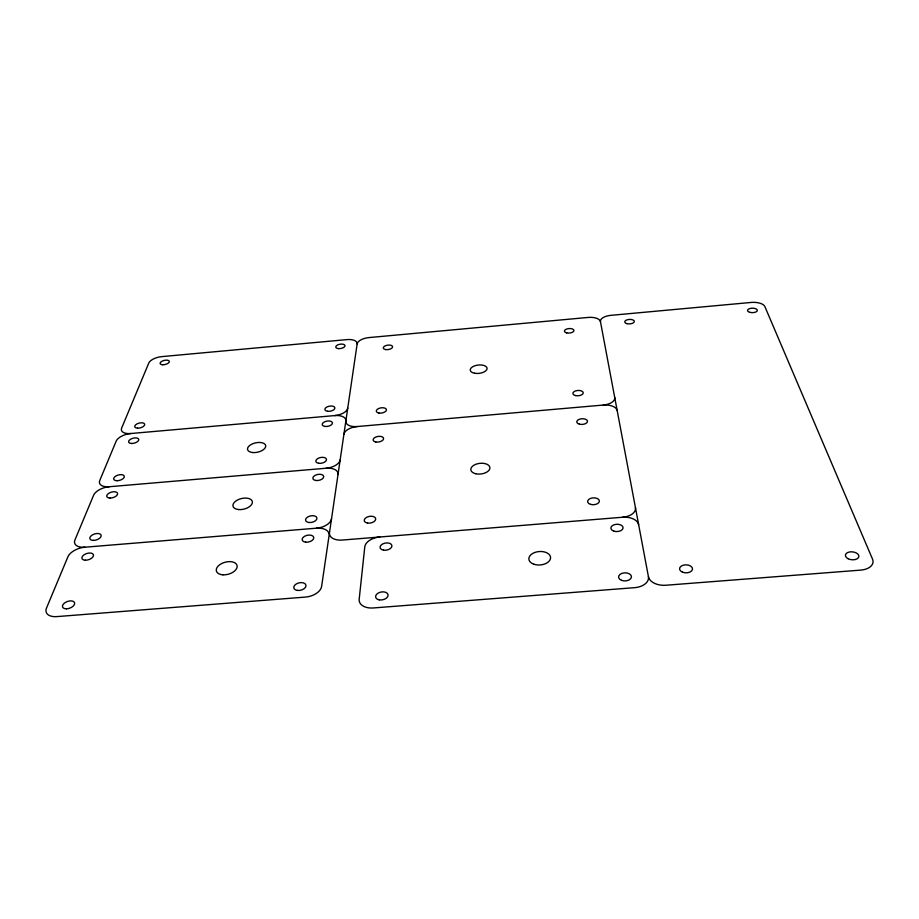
<?xml version="1.0" encoding="UTF-8"?>
<svg xmlns="http://www.w3.org/2000/svg" width="919" height="919" viewBox="0 0 919 919"><rect width="100%" height="100%" fill="white"/><g stroke="black" fill="none" stroke-linecap="round" stroke-linejoin="round"><path stroke-width="1.38" d="M600.452 321.627L648.423 576.661A15.612 9.764 0.2 0 0 665.896 585.242L860.712 570.113A16.335 9.615 6.1 0 0 872.533 559.143L764.861 306.555A11.752 5.319 -0.6 0 0 751.191 302.443L610.767 315.355A11.453 5.342 -3.5 0 0 600.452 321.627A11.419 5.342 -4 0 0 588.183 317.434L368.944 337.583A11.223 5.238 -8.9 0 0 357.146 343.924L329.496 532.664A14.141 8.237 -11.2 0 0 342.27 540.062L622.554 517.248A14.681 8.765 -1.8 0 1 638.648 524.68M340.156 459.891A13.015 6.973 -10.9 0 1 326.176 468.231L109.315 486.725A13.234 6.628 -16 0 1 99.769 480.465L116.185 441.143A12.579 6.077 -15 0 1 130.785 433.527L334.677 415.583A12.211 6.157 -10.1 0 0 347.738 408.128M343.901 434.331A12.613 6.594 -9.8 0 1 357.227 426.542L603.255 405.061A12.843 6.732 -3.1 0 1 617.177 410.563M316.515 528.184A14.199 8.237 -12.2 0 1 329.082 535.49L321.627 586.356A15.003 9.144 -13.2 0 1 305.395 597.086L56.886 616.603A15.439 8.547 -19.9 0 1 46.49 608.102L67.903 556.822A14.532 7.754 -18.2 0 1 84.904 547.207L316.515 528.184A13.934 7.949 -11.8 0 0 331.529 518.775M109.315 486.725A13.475 6.847 -16.4 0 0 93.6 495.249L74.944 539.958A14.233 7.501 -17.7 0 0 84.904 547.207M130.785 433.527A12.361 5.893 -14.6 0 1 121.641 428.093L148.798 363.028A11.315 5.032 -13.2 0 1 161.836 356.618L346.922 339.605A11.223 5.227 -9.4 0 1 357.146 343.924M334.677 415.583A12.418 6.364 -10.3 0 1 345.854 421.017A12.406 6.387 -9.7 0 0 357.227 426.542M326.176 468.231A13.245 7.214 -11.1 0 1 338.008 474.503M614.719 397.456A12.636 6.513 -3.3 0 1 603.255 405.061M635.443 507.633A14.405 8.443 -2 0 1 622.554 517.248M648.423 576.661A15.52 9.776 -1 0 1 634.661 587.666L373.275 607.964A15.221 9.569 -11.1 0 1 359.18 599.28L364.786 546.839A14.405 8.593 -10.3 0 1 379.8 537.006M338.318 348.6A4.687 2.183 -9.5 0 0 345.004 345.613A4.687 2.183 -9.5 0 0 337.813 344.855A4.687 2.183 -9.5 0 0 338.318 348.6M327.612 411.287A5.077 2.562 -10.3 0 0 334.884 407.852A5.077 2.562 -10.3 0 0 327.118 406.876A5.077 2.562 -10.3 0 0 327.612 411.287M162.789 364.751A4.721 2.102 -13.1 0 0 169.326 361.397A4.721 2.102 -13.1 0 0 162.054 361.178A4.721 2.102 -13.1 0 0 162.789 364.751M137.54 428.174A5.146 2.458 -14.5 0 0 144.708 424.302A5.146 2.458 -14.5 0 0 136.885 423.958A5.146 2.458 -14.5 0 0 137.54 428.174M252.622 452.539A9.293 4.79 -12.4 0 0 265.717 445.715A9.293 4.79 -12.4 0 0 251.484 444.314A9.293 4.79 -12.4 0 0 252.622 452.539M116.977 480.717A5.503 2.757 -15.8 0 0 124.306 476.18A5.503 2.757 -15.8 0 0 115.737 476.099A5.503 2.757 -15.8 0 0 116.977 480.717M131.451 443.475A5.25 2.539 -14.9 0 0 138.769 439.477A5.25 2.539 -14.9 0 0 130.808 439.098A5.25 2.539 -14.9 0 0 131.451 443.475M325.027 426.439A5.181 2.654 -10.5 0 0 332.437 422.889A5.181 2.654 -10.5 0 0 324.533 421.855A5.181 2.654 -10.5 0 0 325.027 426.439M318.721 463.291A5.411 2.895 -11 0 0 326.498 459.454A5.411 2.895 -11 0 0 318.25 458.282A5.411 2.895 -11 0 0 318.721 463.291M238.32 509.528A9.948 5.434 -13.6 0 0 252.392 501.866A9.948 5.434 -13.6 0 0 237.251 500.131A9.948 5.434 -13.6 0 0 238.32 509.528M93.244 540.406A5.916 3.125 -17.5 0 0 101.17 535.295A5.916 3.125 -17.5 0 0 92.061 535.111A5.916 3.125 -17.5 0 0 93.244 540.406M110.085 498.064A5.617 2.86 -16.3 0 0 117.575 493.365A5.617 2.86 -16.3 0 0 108.856 493.25A5.617 2.86 -16.3 0 0 110.085 498.064M315.791 480.476A5.525 3.01 -11.3 0 0 323.718 476.501A5.525 3.01 -11.3 0 0 315.32 475.261A5.525 3.01 -11.3 0 0 315.791 480.476M308.979 522.509A5.801 3.297 -12 0 0 316.917 517.914A5.801 3.297 -12 0 0 307.831 516.915A5.801 3.297 -12 0 0 308.979 522.509M222.915 574.823A10.706 6.215 -15.2 0 0 237.045 565.449A10.706 6.215 -15.2 0 0 220.158 564.427A10.706 6.215 -15.2 0 0 222.915 574.823M66.444 608.826A6.41 3.561 -19.7 0 0 74.611 602.749A6.41 3.561 -19.7 0 0 64.594 602.944A6.41 3.561 -19.7 0 0 66.444 608.826M85.364 560.222A6.054 3.251 -18.1 0 0 93.485 554.904A6.054 3.251 -18.1 0 0 84.203 554.685A6.054 3.251 -18.1 0 0 85.364 560.222M305.636 542.164A5.928 3.435 -12.4 0 0 313.747 537.397A5.928 3.435 -12.4 0 0 304.476 536.328A5.928 3.435 -12.4 0 0 305.636 542.164M297.411 590.435A6.238 3.791 -13.4 0 0 305.97 585.219A6.238 3.791 -13.4 0 0 296.24 583.967A6.238 3.791 -13.4 0 0 297.411 590.435M474.526 373.229A8.489 4.193 -6.5 0 0 487.104 368.416A8.489 4.193 -6.5 0 0 474.33 365.957A8.489 4.193 -6.5 0 0 474.526 373.229M575.489 395.561A5.192 2.665 -3.9 0 0 583.243 392.838A5.192 2.665 -3.9 0 0 575.443 390.943A5.192 2.665 -3.9 0 0 575.489 395.561M566.782 332.908A4.79 2.263 -4.4 0 0 573.95 330.53A4.79 2.263 -4.4 0 0 566.793 328.991A4.79 2.263 -4.4 0 0 566.782 332.908M385.716 349.588A4.721 2.229 -8.5 0 0 392.631 346.762A4.721 2.229 -8.5 0 0 385.521 345.716A4.721 2.229 -8.5 0 0 385.716 349.588M378.915 413.033A5.123 2.619 -9 0 0 386.451 409.782A5.123 2.619 -9 0 0 378.743 408.473A5.123 2.619 -9 0 0 378.915 413.033M367.508 523.072A5.824 3.377 -10.3 0 0 375.71 518.718A5.824 3.377 -10.3 0 0 366.67 517.282A5.824 3.377 -10.3 0 0 367.508 523.072M375.814 441.993A5.307 2.814 -9.3 0 0 383.625 438.547A5.307 2.814 -9.3 0 0 375.653 437.099A5.307 2.814 -9.3 0 0 375.814 441.993M579.464 424.199A5.388 2.86 -3.7 0 0 587.505 421.316A5.388 2.86 -3.7 0 0 579.395 419.248A5.388 2.86 -3.7 0 0 579.464 424.199M590.618 504.393A5.916 3.446 -3 0 0 599.406 501.039A5.916 3.446 -3 0 0 590.457 498.431A5.916 3.446 -3 0 0 590.618 504.393M475.72 473.733A9.592 5.353 -6.6 0 0 489.907 467.828A9.592 5.353 -6.6 0 0 475.456 464.44A9.592 5.353 -6.6 0 0 475.72 473.733M848.157 558.741A6.766 3.963 5.9 0 0 858.851 556.696A6.766 3.963 5.9 0 0 849.455 551.974A6.766 3.963 5.9 0 0 848.157 558.741M749.87 312.345A4.917 2.229 -0.6 0 0 757.359 310.45A4.917 2.229 -0.6 0 0 750.111 308.474A4.917 2.229 -0.6 0 0 749.87 312.345M626.999 323.672A4.802 2.24 -3.1 0 0 634.328 321.547A4.802 2.24 -3.1 0 0 627.275 319.778A4.802 2.24 -3.1 0 0 626.999 323.672M682.415 572.135A6.502 4.021 0.9 0 0 692.524 569.171A6.502 4.021 0.9 0 0 683.196 565.196A6.502 4.021 0.9 0 0 682.415 572.135M621.589 580.36A6.444 4.055 -1.3 0 0 631.456 576.937A6.444 4.055 -1.3 0 0 621.991 573.33A6.444 4.055 -1.3 0 0 621.589 580.36M613.708 531.079A6.123 3.665 -2 0 0 623.093 527.931A6.123 3.665 -2 0 0 614.145 524.726A6.123 3.665 -2 0 0 613.708 531.079M383.522 550.171A6.008 3.596 -10.1 0 0 391.919 545.576A6.008 3.596 -10.1 0 0 382.545 544.014A6.008 3.596 -10.1 0 0 383.522 550.171M379.214 599.866A6.33 3.975 -10.8 0 0 388.071 594.834A6.33 3.975 -10.8 0 0 378.214 593.042A6.33 3.975 -10.8 0 0 379.214 599.866M533.847 564.22A10.879 6.732 -4.6 0 0 550.561 558.04A10.879 6.732 -4.6 0 0 534.732 552.503A10.879 6.732 -4.6 0 0 533.847 564.22"/></g></svg>
